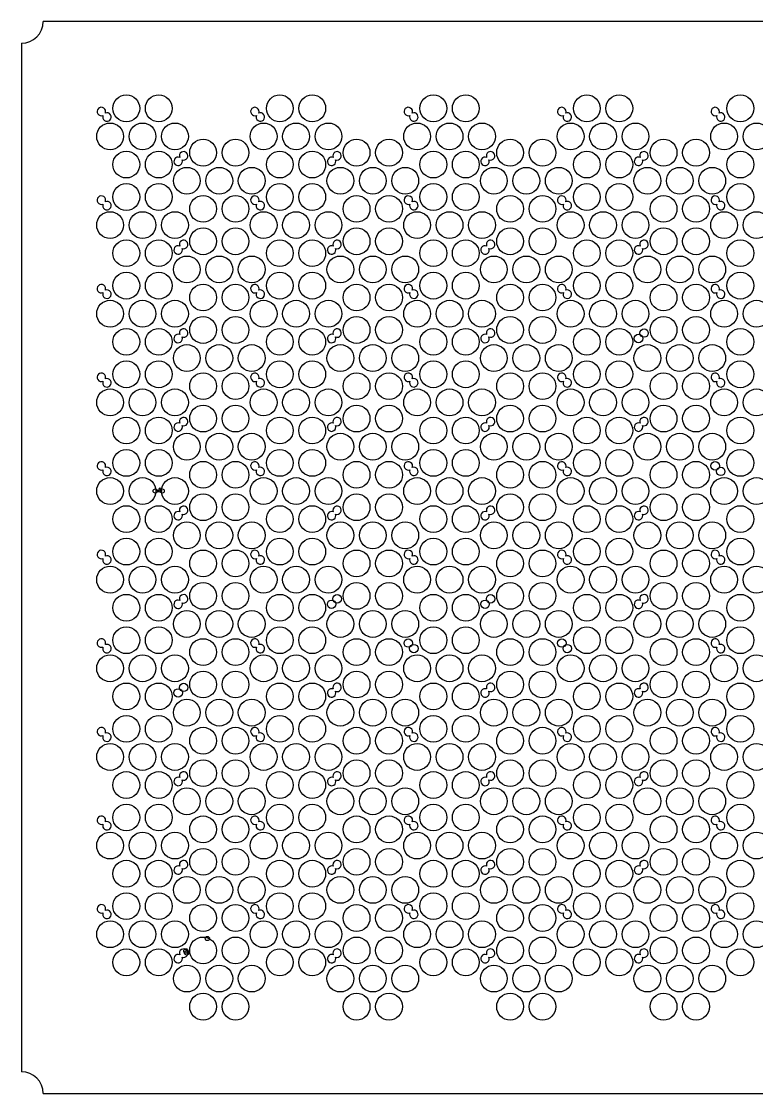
# Model space of a CAD drawing. Header units: millimetres. Extents: x -49 to 54, y -38 to 38.
# Drawn here: x -49.4 to 2.7, y -38 to 38 of the extents above; entities that cross this region are included whole.
import ezdxf

# ---------------------------------------------------------------- set-up
doc = ezdxf.new("R2010")
doc.units = ezdxf.units.MM

msp = doc.modelspace()

# ---------------------------------------------------------------- linework, layer by layer
for p, q in [((-39.4187, 4.7128), (-39.6187, 4.71272)), ((-39.4187, 4.7128), (-39.56042, 4.85392)), ((-37.88032, -28.03057), (-37.73888, -27.88917)), ((-37.88032, -28.03057), (-37.68032, -28.03057)), ((-37.68032, -28.03057), (-37.45589, -28.03057)), ((-37.53032, -28.03057), (-37.45589, -28.03057))]:
    msp.add_line(p, q)
for points in [[(52.85, 38), (-47.85, 38)], [(-49.4, 36.45), (-49.4, -36.45)], [(-47.85, -38), (52.85, -38)]]:
    msp.add_lwpolyline(points)
for centre, radius in [((-41.9639, 31.8395), 0.95), ((-39.6639, 31.8395), 0.95), ((-31.0802, 31.8395), 0.95), ((-28.7802, 31.8395), 0.95), ((-20.1965, 31.8395), 0.95), ((-17.8965, 31.8395), 0.95), ((-9.3128, 31.8395), 0.95), ((-7.0128, 31.8395), 0.95), ((1.5709, 31.8395), 0.95), ((-43.1139, 29.8477), 0.95), ((-40.8139, 29.8477), 0.95), ((-38.5139, 29.8477), 0.95), ((-32.2302, 29.8477), 0.95), ((-29.9302, 29.8477), 0.95), ((-27.6302, 29.8477), 0.95), ((-21.3465, 29.8477), 0.95), ((-19.0465, 29.8477), 0.95), ((-16.7465, 29.8477), 0.95), ((-10.4628, 29.8477), 0.95), ((-8.1628, 29.8477), 0.95), ((-5.8628, 29.8477), 0.95), ((0.4209, 29.8477), 0.95), ((2.7209, 29.8477), 0.95), ((-36.5221, 28.6977), 0.95), ((-34.2221, 28.6977), 0.95), ((-25.6384, 28.6977), 0.95), ((-23.3384, 28.6977), 0.95), ((-14.7546, 28.6977), 0.95), ((-12.4546, 28.6977), 0.95), ((-3.8709, 28.6977), 0.95), ((-1.5709, 28.6977), 0.95), ((-41.9639, 27.8558), 0.95), ((-39.6639, 27.8558), 0.95), ((-31.0802, 27.8558), 0.95), ((-28.7802, 27.8558), 0.95), ((-20.1965, 27.8558), 0.95), ((-17.8965, 27.8558), 0.95), ((-9.3128, 27.8558), 0.95), ((-7.0128, 27.8558), 0.95), ((1.5709, 27.8558), 0.95), ((-37.6721, 26.7058), 0.95), ((-35.3721, 26.7058), 0.95), ((-33.0721, 26.7058), 0.95), ((-26.7884, 26.7058), 0.95), ((-24.4884, 26.7058), 0.95), ((-22.1884, 26.7058), 0.95), ((-15.9046, 26.7058), 0.95), ((-13.6046, 26.7058), 0.95), ((-11.3046, 26.7058), 0.95), ((-5.0209, 26.7058), 0.95), ((-2.7209, 26.7058), 0.95), ((-0.4209, 26.7058), 0.95), ((-41.9639, 25.5558), 0.95), ((-39.6639, 25.5558), 0.95), ((-31.0802, 25.5558), 0.95), ((-28.7802, 25.5558), 0.95), ((-20.1965, 25.5558), 0.95), ((-17.8965, 25.5558), 0.95), ((-9.3128, 25.5558), 0.95), ((-7.0128, 25.5558), 0.95), ((1.5709, 25.5558), 0.95), ((-36.5221, 24.7139), 0.95), ((-34.2221, 24.7139), 0.95), ((-25.6384, 24.7139), 0.95), ((-23.3384, 24.7139), 0.95), ((-14.7546, 24.7139), 0.95), ((-12.4546, 24.7139), 0.95), ((-3.8709, 24.7139), 0.95), ((-1.5709, 24.7139), 0.95), ((-43.1139, 23.5639), 0.95), ((-40.8139, 23.5639), 0.95), ((-38.5139, 23.5639), 0.95), ((-32.2302, 23.5639), 0.95), ((-29.9302, 23.5639), 0.95), ((-27.6302, 23.5639), 0.95), ((-21.3465, 23.5639), 0.95), ((-19.0465, 23.5639), 0.95), ((-16.7465, 23.5639), 0.95), ((-10.4628, 23.5639), 0.95), ((-8.1628, 23.5639), 0.95), ((-5.8628, 23.5639), 0.95), ((0.4209, 23.5639), 0.95), ((2.7209, 23.5639), 0.95), ((-36.5221, 22.4139), 0.95), ((-34.2221, 22.4139), 0.95), ((-25.6384, 22.4139), 0.95), ((-23.3384, 22.4139), 0.95), ((-14.7546, 22.4139), 0.95), ((-12.4546, 22.4139), 0.95), ((-3.8709, 22.4139), 0.95), ((-1.5709, 22.4139), 0.95), ((-41.9639, 21.5721), 0.95), ((-39.6639, 21.5721), 0.95), ((-31.0802, 21.5721), 0.95), ((-28.7802, 21.5721), 0.95), ((-20.1965, 21.5721), 0.95), ((-17.8965, 21.5721), 0.95), ((-9.3128, 21.5721), 0.95), ((-7.0128, 21.5721), 0.95), ((1.5709, 21.5721), 0.95), ((-37.6721, 20.4221), 0.95), ((-35.3721, 20.4221), 0.95), ((-33.0721, 20.4221), 0.95), ((-26.7884, 20.4221), 0.95), ((-24.4884, 20.4221), 0.95), ((-22.1884, 20.4221), 0.95), ((-15.9046, 20.4221), 0.95), ((-13.6046, 20.4221), 0.95), ((-11.3046, 20.4221), 0.95), ((-5.0209, 20.4221), 0.95), ((-2.7209, 20.4221), 0.95), ((-0.4209, 20.4221), 0.95), ((-41.9639, 19.2721), 0.95), ((-39.6639, 19.2721), 0.95), ((-31.0802, 19.2721), 0.95), ((-28.7802, 19.2721), 0.95), ((-20.1965, 19.2721), 0.95), ((-17.8965, 19.2721), 0.95), ((-9.3128, 19.2721), 0.95), ((-7.0128, 19.2721), 0.95), ((1.5709, 19.2721), 0.95), ((-36.5221, 18.4302), 0.95), ((-34.2221, 18.4302), 0.95), ((-25.6384, 18.4302), 0.95), ((-23.3384, 18.4302), 0.95), ((-14.7546, 18.4302), 0.95), ((-12.4546, 18.4302), 0.95), ((-3.8709, 18.4302), 0.95), ((-1.5709, 18.4302), 0.95), ((-43.1139, 17.2802), 0.95), ((-40.8139, 17.2802), 0.95), ((-38.5139, 17.2802), 0.95), ((-32.2302, 17.2802), 0.95), ((-29.9302, 17.2802), 0.95), ((-27.6302, 17.2802), 0.95), ((-21.3465, 17.2802), 0.95), ((-19.0465, 17.2802), 0.95), ((-16.7465, 17.2802), 0.95), ((-10.4628, 17.2802), 0.95), ((-8.1628, 17.2802), 0.95), ((-5.8628, 17.2802), 0.95), ((0.4209, 17.2802), 0.95), ((2.7209, 17.2802), 0.95), ((-36.5221, 16.1302), 0.95), ((-34.2221, 16.1302), 0.95), ((-25.6384, 16.1302), 0.95), ((-23.3384, 16.1302), 0.95), ((-14.7546, 16.1302), 0.95), ((-12.4546, 16.1302), 0.95), ((-3.8709, 16.1302), 0.95), ((-1.5709, 16.1302), 0.95), ((-41.9639, 15.2884), 0.95), ((-39.6639, 15.2884), 0.95), ((-31.0802, 15.2884), 0.95), ((-28.7802, 15.2884), 0.95), ((-20.1965, 15.2884), 0.95), ((-17.8965, 15.2884), 0.95), ((-9.3128, 15.2884), 0.95), ((-7.0128, 15.2884), 0.95), ((-5.258, 15.91175), 0.3), ((1.5709, 15.2884), 0.95), ((-5.648, 15.52175), 0.3), ((-37.6721, 14.1384), 0.95), ((-35.3721, 14.1384), 0.95), ((-33.0721, 14.1384), 0.95), ((-26.7884, 14.1384), 0.95), ((-24.4884, 14.1384), 0.95), ((-22.1884, 14.1384), 0.95), ((-15.9046, 14.1384), 0.95), ((-13.6046, 14.1384), 0.95), ((-11.3046, 14.1384), 0.95), ((-5.0209, 14.1384), 0.95), ((-2.7209, 14.1384), 0.95), ((-0.4209, 14.1384), 0.95), ((-41.9639, 12.9884), 0.95), ((-39.6639, 12.9884), 0.95), ((-31.0802, 12.9884), 0.95), ((-28.7802, 12.9884), 0.95), ((-20.1965, 12.9884), 0.95), ((-17.8965, 12.9884), 0.95), ((-9.3128, 12.9884), 0.95), ((-7.0128, 12.9884), 0.95), ((1.5709, 12.9884), 0.95), ((-36.5221, 12.1465), 0.95), ((-34.2221, 12.1465), 0.95), ((-25.6384, 12.1465), 0.95), ((-23.3384, 12.1465), 0.95), ((-14.7546, 12.1465), 0.95), ((-12.4546, 12.1465), 0.95), ((-3.8709, 12.1465), 0.95), ((-1.5709, 12.1465), 0.95), ((-43.1139, 10.9965), 0.95), ((-40.8139, 10.9965), 0.95), ((-38.5139, 10.9965), 0.95), ((-32.2302, 10.9965), 0.95), ((-29.9302, 10.9965), 0.95), ((-27.6302, 10.9965), 0.95), ((-21.3465, 10.9965), 0.95), ((-19.0465, 10.9965), 0.95), ((-16.7465, 10.9965), 0.95), ((-10.4628, 10.9965), 0.95), ((-8.1628, 10.9965), 0.95), ((-5.8628, 10.9965), 0.95), ((0.4209, 10.9965), 0.95), ((2.7209, 10.9965), 0.95), ((-36.5221, 9.8465), 0.95), ((-34.2221, 9.8465), 0.95), ((-25.6384, 9.8465), 0.95), ((-23.3384, 9.8465), 0.95), ((-14.7546, 9.8465), 0.95), ((-12.4546, 9.8465), 0.95), ((-3.8709, 9.8465), 0.95), ((-1.5709, 9.8465), 0.95), ((-41.9639, 9.0046), 0.95), ((-39.6639, 9.0046), 0.95), ((-31.0802, 9.0046), 0.95), ((-28.7802, 9.0046), 0.95), ((-20.1965, 9.0046), 0.95), ((-17.8965, 9.0046), 0.95), ((-9.3128, 9.0046), 0.95), ((-7.0128, 9.0046), 0.95), ((1.5709, 9.0046), 0.95), ((-37.6721, 7.8546), 0.95), ((-35.3721, 7.8546), 0.95), ((-33.0721, 7.8546), 0.95), ((-26.7884, 7.8546), 0.95), ((-24.4884, 7.8546), 0.95), ((-22.1884, 7.8546), 0.95), ((-15.9046, 7.8546), 0.95), ((-13.6046, 7.8546), 0.95), ((-11.3046, 7.8546), 0.95), ((-5.0209, 7.8546), 0.95), ((-2.7209, 7.8546), 0.95), ((-0.4209, 7.8546), 0.95), ((-41.9639, 6.7046), 0.95), ((-39.6639, 6.7046), 0.95), ((-31.0802, 6.7046), 0.95), ((-28.7802, 6.7046), 0.95), ((-20.1965, 6.7046), 0.95), ((-17.8965, 6.7046), 0.95), ((-9.3128, 6.7046), 0.95), ((-7.0128, 6.7046), 0.95), ((1.5709, 6.7046), 0.95), ((-36.5221, 5.8628), 0.95), ((-34.2221, 5.8628), 0.95), ((-25.6384, 5.8628), 0.95), ((-23.3384, 5.8628), 0.95), ((-14.7546, 5.8628), 0.95), ((-12.4546, 5.8628), 0.95), ((-3.8709, 5.8628), 0.95), ((-1.5709, 5.8628), 0.95), ((-0.2098, 6.49365), 0.3), ((0.1802, 6.10365), 0.3), ((-43.1139, 4.7128), 0.95), ((-40.8139, 4.7128), 0.95), ((-38.5139, 4.7128), 0.95), ((-32.2302, 4.7128), 0.95), ((-29.9302, 4.7128), 0.95), ((-27.6302, 4.7128), 0.95), ((-21.3465, 4.7128), 0.95), ((-19.0465, 4.7128), 0.95), ((-16.7465, 4.7128), 0.95), ((-10.4628, 4.7128), 0.95), ((-8.1628, 4.7128), 0.95), ((-5.8628, 4.7128), 0.95), ((0.4209, 4.7128), 0.95), ((2.7209, 4.7128), 0.95), ((-39.9144, 4.7125), 0.15), ((-39.6187, 4.71272), 0.075), ((-39.56042, 4.85392), 0.075), ((-39.4187, 4.7128), 0.15), ((-36.5221, 3.5628), 0.95), ((-34.2221, 3.5628), 0.95), ((-25.6384, 3.5628), 0.95), ((-23.3384, 3.5628), 0.95), ((-14.7546, 3.5628), 0.95), ((-12.4546, 3.5628), 0.95), ((-3.8709, 3.5628), 0.95), ((-1.5709, 3.5628), 0.95), ((-41.9639, 2.7209), 0.95), ((-39.6639, 2.7209), 0.95), ((-31.0802, 2.7209), 0.95), ((-28.7802, 2.7209), 0.95), ((-20.1965, 2.7209), 0.95), ((-17.8965, 2.7209), 0.95), ((-9.3128, 2.7209), 0.95), ((-7.0128, 2.7209), 0.95), ((1.5709, 2.7209), 0.95), ((-37.6721, 1.5709), 0.95), ((-35.3721, 1.5709), 0.95), ((-33.0721, 1.5709), 0.95), ((-26.7884, 1.5709), 0.95), ((-24.4884, 1.5709), 0.95), ((-22.1884, 1.5709), 0.95), ((-15.9046, 1.5709), 0.95), ((-13.6046, 1.5709), 0.95), ((-11.3046, 1.5709), 0.95), ((-5.0209, 1.5709), 0.95), ((-2.7209, 1.5709), 0.95), ((-0.4209, 1.5709), 0.95), ((-41.9639, 0.4209), 0.95), ((-39.6639, 0.4209), 0.95), ((-31.0802, 0.4209), 0.95), ((-28.7802, 0.4209), 0.95), ((-20.1965, 0.4209), 0.95), ((-17.8965, 0.4209), 0.95), ((-9.3128, 0.4209), 0.95), ((-7.0128, 0.4209), 0.95), ((1.5709, 0.4209), 0.95), ((-36.5221, -0.4209), 0.95), ((-34.2221, -0.4209), 0.95), ((-25.6384, -0.4209), 0.95), ((-23.3384, -0.4209), 0.95), ((-14.7546, -0.4209), 0.95), ((-12.4546, -0.4209), 0.95), ((-3.8709, -0.4209), 0.95), ((-1.5709, -0.4209), 0.95), ((-43.1139, -1.5709), 0.95), ((-40.8139, -1.5709), 0.95), ((-38.5139, -1.5709), 0.95), ((-32.2302, -1.5709), 0.95), ((-29.9302, -1.5709), 0.95), ((-27.6302, -1.5709), 0.95), ((-21.3465, -1.5709), 0.95), ((-19.0465, -1.5709), 0.95), ((-16.7465, -1.5709), 0.95), ((-10.4628, -1.5709), 0.95), ((-8.1628, -1.5709), 0.95), ((-5.8628, -1.5709), 0.95), ((0.4209, -1.5709), 0.95), ((2.7209, -1.5709), 0.95), ((-36.5221, -2.7209), 0.95), ((-34.2221, -2.7209), 0.95), ((-25.6384, -2.7209), 0.95), ((-23.3384, -2.7209), 0.95), ((-14.7546, -2.7209), 0.95), ((-12.4546, -2.7209), 0.95), ((-3.8709, -2.7209), 0.95), ((-1.5709, -2.7209), 0.95), ((-41.9639, -3.5628), 0.95), ((-39.6639, -3.5628), 0.95), ((-31.0802, -3.5628), 0.95), ((-28.7802, -3.5628), 0.95), ((-27.408, -3.31825), 0.3), ((-27.018, -2.92825), 0.3), ((-20.1965, -3.5628), 0.95), ((-17.8965, -3.5628), 0.95), ((-16.528, -3.31825), 0.3), ((-16.138, -2.92825), 0.3), ((-9.3128, -3.5628), 0.95), ((-7.0128, -3.5628), 0.95), ((1.5709, -3.5628), 0.95), ((-37.6721, -4.7128), 0.95), ((-35.3721, -4.7128), 0.95), ((-33.0721, -4.7128), 0.95), ((-26.7884, -4.7128), 0.95), ((-24.4884, -4.7128), 0.95), ((-22.1884, -4.7128), 0.95), ((-15.9046, -4.7128), 0.95), ((-13.6046, -4.7128), 0.95), ((-11.3046, -4.7128), 0.95), ((-5.0209, -4.7128), 0.95), ((-2.7209, -4.7128), 0.95), ((-0.4209, -4.7128), 0.95), ((-41.9639, -5.8628), 0.95), ((-39.6639, -5.8628), 0.95), ((-31.0802, -5.8628), 0.95), ((-28.7802, -5.8628), 0.95), ((-20.1965, -5.8628), 0.95), ((-17.8965, -5.8628), 0.95), ((-9.3128, -5.8628), 0.95), ((-7.0128, -5.8628), 0.95), ((1.5709, -5.8628), 0.95), ((-36.5221, -6.7046), 0.95), ((-34.2221, -6.7046), 0.95), ((-25.6384, -6.7046), 0.95), ((-23.3384, -6.7046), 0.95), ((-21.9698, -6.06635), 0.3), ((-14.7546, -6.7046), 0.95), ((-12.4546, -6.7046), 0.95), ((-11.0898, -6.06635), 0.3), ((-3.8709, -6.7046), 0.95), ((-1.5709, -6.7046), 0.95), ((-21.5798, -6.45635), 0.3), ((-10.6998, -6.45635), 0.3), ((-43.1139, -7.8546), 0.95), ((-40.8139, -7.8546), 0.95), ((-38.5139, -7.8546), 0.95), ((-32.2302, -7.8546), 0.95), ((-29.9302, -7.8546), 0.95), ((-27.6302, -7.8546), 0.95), ((-21.3465, -7.8546), 0.95), ((-19.0465, -7.8546), 0.95), ((-16.7465, -7.8546), 0.95), ((-10.4628, -7.8546), 0.95), ((-8.1628, -7.8546), 0.95), ((-5.8628, -7.8546), 0.95), ((0.4209, -7.8546), 0.95), ((2.7209, -7.8546), 0.95), ((-36.5221, -9.0046), 0.95), ((-34.2221, -9.0046), 0.95), ((-25.6384, -9.0046), 0.95), ((-23.3384, -9.0046), 0.95), ((-14.7546, -9.0046), 0.95), ((-12.4546, -9.0046), 0.95), ((-3.8709, -9.0046), 0.95), ((-1.5709, -9.0046), 0.95), ((-41.9639, -9.8465), 0.95), ((-39.6639, -9.8465), 0.95), ((-37.898, -9.20825), 0.3), ((-31.0802, -9.8465), 0.95), ((-28.7802, -9.8465), 0.95), ((-20.1965, -9.8465), 0.95), ((-17.8965, -9.8465), 0.95), ((-9.3128, -9.8465), 0.95), ((-7.0128, -9.8465), 0.95), ((1.5709, -9.8465), 0.95), ((-38.288, -9.59825), 0.3), ((-37.6721, -10.9965), 0.95), ((-35.3721, -10.9965), 0.95), ((-33.0721, -10.9965), 0.95), ((-26.7884, -10.9965), 0.95), ((-24.4884, -10.9965), 0.95), ((-22.1884, -10.9965), 0.95), ((-15.9046, -10.9965), 0.95), ((-13.6046, -10.9965), 0.95), ((-11.3046, -10.9965), 0.95), ((-5.0209, -10.9965), 0.95), ((-2.7209, -10.9965), 0.95), ((-0.4209, -10.9965), 0.95), ((-41.9639, -12.1465), 0.95), ((-39.6639, -12.1465), 0.95), ((-31.0802, -12.1465), 0.95), ((-28.7802, -12.1465), 0.95), ((-20.1965, -12.1465), 0.95), ((-17.8965, -12.1465), 0.95), ((-9.3128, -12.1465), 0.95), ((-7.0128, -12.1465), 0.95), ((1.5709, -12.1465), 0.95), ((-36.5221, -12.9884), 0.95), ((-34.2221, -12.9884), 0.95), ((-25.6384, -12.9884), 0.95), ((-23.3384, -12.9884), 0.95), ((-14.7546, -12.9884), 0.95), ((-12.4546, -12.9884), 0.95), ((-3.8709, -12.9884), 0.95), ((-1.5709, -12.9884), 0.95), ((-43.1139, -14.1384), 0.95), ((-40.8139, -14.1384), 0.95), ((-38.5139, -14.1384), 0.95), ((-32.2302, -14.1384), 0.95), ((-29.9302, -14.1384), 0.95), ((-27.6302, -14.1384), 0.95), ((-21.3465, -14.1384), 0.95), ((-19.0465, -14.1384), 0.95), ((-16.7465, -14.1384), 0.95), ((-10.4628, -14.1384), 0.95), ((-8.1628, -14.1384), 0.95), ((-5.8628, -14.1384), 0.95), ((0.4209, -14.1384), 0.95), ((2.7209, -14.1384), 0.95), ((-36.5221, -15.2884), 0.95), ((-34.2221, -15.2884), 0.95), ((-25.6384, -15.2884), 0.95), ((-23.3384, -15.2884), 0.95), ((-14.7546, -15.2884), 0.95), ((-12.4546, -15.2884), 0.95), ((-3.8709, -15.2884), 0.95), ((-1.5709, -15.2884), 0.95), ((-41.9639, -16.1302), 0.95), ((-39.6639, -16.1302), 0.95), ((-31.0802, -16.1302), 0.95), ((-28.7802, -16.1302), 0.95), ((-20.1965, -16.1302), 0.95), ((-17.8965, -16.1302), 0.95), ((-9.3128, -16.1302), 0.95), ((-7.0128, -16.1302), 0.95), ((1.5709, -16.1302), 0.95), ((-37.6721, -17.2802), 0.95), ((-35.3721, -17.2802), 0.95), ((-33.0721, -17.2802), 0.95), ((-26.7884, -17.2802), 0.95), ((-24.4884, -17.2802), 0.95), ((-22.1884, -17.2802), 0.95), ((-15.9046, -17.2802), 0.95), ((-13.6046, -17.2802), 0.95), ((-11.3046, -17.2802), 0.95), ((-5.0209, -17.2802), 0.95), ((-2.7209, -17.2802), 0.95), ((-0.4209, -17.2802), 0.95), ((-41.9639, -18.4302), 0.95), ((-39.6639, -18.4302), 0.95), ((-31.0802, -18.4302), 0.95), ((-28.7802, -18.4302), 0.95), ((-20.1965, -18.4302), 0.95), ((-17.8965, -18.4302), 0.95), ((-9.3128, -18.4302), 0.95), ((-7.0128, -18.4302), 0.95), ((1.5709, -18.4302), 0.95), ((-36.5221, -19.2721), 0.95), ((-34.2221, -19.2721), 0.95), ((-25.6384, -19.2721), 0.95), ((-23.3384, -19.2721), 0.95), ((-14.7546, -19.2721), 0.95), ((-12.4546, -19.2721), 0.95), ((-3.8709, -19.2721), 0.95), ((-1.5709, -19.2721), 0.95), ((-43.1139, -20.4221), 0.95), ((-40.8139, -20.4221), 0.95), ((-38.5139, -20.4221), 0.95), ((-32.2302, -20.4221), 0.95), ((-29.9302, -20.4221), 0.95), ((-27.6302, -20.4221), 0.95), ((-21.3465, -20.4221), 0.95), ((-19.0465, -20.4221), 0.95), ((-16.7465, -20.4221), 0.95), ((-10.4628, -20.4221), 0.95), ((-8.1628, -20.4221), 0.95), ((-5.8628, -20.4221), 0.95), ((0.4209, -20.4221), 0.95), ((2.7209, -20.4221), 0.95), ((-36.5221, -21.5721), 0.95), ((-34.2221, -21.5721), 0.95), ((-25.6384, -21.5721), 0.95), ((-23.3384, -21.5721), 0.95), ((-14.7546, -21.5721), 0.95), ((-12.4546, -21.5721), 0.95), ((-3.8709, -21.5721), 0.95), ((-1.5709, -21.5721), 0.95), ((-41.9639, -22.4139), 0.95), ((-39.6639, -22.4139), 0.95), ((-31.0802, -22.4139), 0.95), ((-28.7802, -22.4139), 0.95), ((-20.1965, -22.4139), 0.95), ((-17.8965, -22.4139), 0.95), ((-9.3128, -22.4139), 0.95), ((-7.0128, -22.4139), 0.95), ((1.5709, -22.4139), 0.95), ((-37.6721, -23.5639), 0.95), ((-35.3721, -23.5639), 0.95), ((-33.0721, -23.5639), 0.95), ((-26.7884, -23.5639), 0.95), ((-24.4884, -23.5639), 0.95), ((-22.1884, -23.5639), 0.95), ((-15.9046, -23.5639), 0.95), ((-13.6046, -23.5639), 0.95), ((-11.3046, -23.5639), 0.95), ((-5.0209, -23.5639), 0.95), ((-2.7209, -23.5639), 0.95), ((-0.4209, -23.5639), 0.95), ((-41.9639, -24.7139), 0.95), ((-39.6639, -24.7139), 0.95), ((-31.0802, -24.7139), 0.95), ((-28.7802, -24.7139), 0.95), ((-20.1965, -24.7139), 0.95), ((-17.8965, -24.7139), 0.95), ((-9.3128, -24.7139), 0.95), ((-7.0128, -24.7139), 0.95), ((1.5709, -24.7139), 0.95), ((-36.5221, -25.5558), 0.95), ((-34.2221, -25.5558), 0.95), ((-25.6384, -25.5558), 0.95), ((-23.3384, -25.5558), 0.95), ((-14.7546, -25.5558), 0.95), ((-12.4546, -25.5558), 0.95), ((-3.8709, -25.5558), 0.95), ((-1.5709, -25.5558), 0.95), ((-43.1139, -26.7058), 0.95), ((-40.8139, -26.7058), 0.95), ((-38.5139, -26.7058), 0.95), ((-32.2302, -26.7058), 0.95), ((-29.9302, -26.7058), 0.95), ((-27.6302, -26.7058), 0.95), ((-21.3465, -26.7058), 0.95), ((-19.0465, -26.7058), 0.95), ((-16.7465, -26.7058), 0.95), ((-10.4628, -26.7058), 0.95), ((-8.1628, -26.7058), 0.95), ((-5.8628, -26.7058), 0.95), ((0.4209, -26.7058), 0.95), ((2.7209, -26.7058), 0.95), ((-36.5221, -27.8558), 0.95), ((-36.2146, -27.0107), 0.15), ((-34.2221, -27.8558), 0.95), ((-25.6384, -27.8558), 0.95), ((-23.3384, -27.8558), 0.95), ((-14.7546, -27.8558), 0.95), ((-12.4546, -27.8558), 0.95), ((-3.8709, -27.8558), 0.95), ((-1.5709, -27.8558), 0.95), ((-41.9639, -28.6977), 0.95), ((-39.6639, -28.6977), 0.95), ((-37.73888, -27.88917), 0.15), ((-37.68032, -28.03057), 0.15), ((-31.0802, -28.6977), 0.95), ((-28.7802, -28.6977), 0.95), ((-20.1965, -28.6977), 0.95), ((-17.8965, -28.6977), 0.95), ((-9.3128, -28.6977), 0.95), ((-7.0128, -28.6977), 0.95), ((1.5709, -28.6977), 0.95), ((-37.6721, -29.8477), 0.95), ((-35.3721, -29.8477), 0.95), ((-33.0721, -29.8477), 0.95), ((-26.7884, -29.8477), 0.95), ((-24.4884, -29.8477), 0.95), ((-22.1884, -29.8477), 0.95), ((-15.9046, -29.8477), 0.95), ((-13.6046, -29.8477), 0.95), ((-11.3046, -29.8477), 0.95), ((-5.0209, -29.8477), 0.95), ((-2.7209, -29.8477), 0.95), ((-0.4209, -29.8477), 0.95), ((-36.5221, -31.8395), 0.95), ((-34.2221, -31.8395), 0.95), ((-25.6384, -31.8395), 0.95), ((-23.3384, -31.8395), 0.95), ((-14.7546, -31.8395), 0.95), ((-12.4546, -31.8395), 0.95), ((-3.8709, -31.8395), 0.95), ((-1.5709, -31.8395), 0.95)]:
    msp.add_circle(centre, radius)
for centre, radius, start, end in [((-49.4, 38), 1.55, 270, 0), ((-43.7298, 31.61365), 0.3, 338.1849456, 291.8150544), ((-43.3398, 31.22365), 0.3, 158.1849456, 111.8150544), ((-32.8498, 31.61365), 0.3, 338.1849456, 291.8150544), ((-32.4598, 31.22365), 0.3, 158.1849456, 111.8150544), ((-21.9698, 31.61365), 0.3, 338.1849456, 291.8150544), ((-21.5798, 31.22365), 0.3, 158.1849456, 111.8150544), ((-11.0898, 31.61365), 0.3, 338.1849456, 291.8150544), ((-10.6998, 31.22365), 0.3, 158.1849456, 111.8150544), ((-0.2098, 31.61365), 0.3, 338.1849456, 291.8150544), ((0.1802, 31.22365), 0.3, 158.1849456, 111.8150544), ((-38.288, 28.08175), 0.3, 68.1849456, 21.8150544), ((-37.898, 28.47175), 0.3, 248.1849456, 201.8150544), ((-27.408, 28.08175), 0.3, 68.1849456, 21.8150544), ((-27.018, 28.47175), 0.3, 248.1849456, 201.8150544), ((-16.528, 28.08175), 0.3, 68.1849456, 21.8150544), ((-16.138, 28.47175), 0.3, 248.1849456, 201.8150544), ((-5.648, 28.08175), 0.3, 68.1849456, 21.8150544), ((-5.258, 28.47175), 0.3, 248.1849456, 201.8150544), ((-43.7298, 25.33365), 0.3, 338.1849456, 291.8150544), ((-43.3398, 24.94365), 0.3, 158.1849456, 111.8150544), ((-32.8498, 25.33365), 0.3, 338.1849456, 291.8150544), ((-32.4598, 24.94365), 0.3, 158.1849456, 111.8150544), ((-21.9698, 25.33365), 0.3, 338.1849456, 291.8150544), ((-21.5798, 24.94365), 0.3, 158.1849456, 111.8150544), ((-11.0898, 25.33365), 0.3, 338.1849456, 291.8150544), ((-10.6998, 24.94365), 0.3, 158.1849456, 111.8150544), ((-0.2098, 25.33365), 0.3, 338.1849456, 291.8150544), ((0.1802, 24.94365), 0.3, 158.1849456, 111.8150544), ((-38.288, 21.80175), 0.3, 68.1849456, 21.8150544), ((-37.898, 22.19175), 0.3, 248.1849456, 201.8150544), ((-27.408, 21.80175), 0.3, 68.1849456, 21.8150544), ((-27.018, 22.19175), 0.3, 248.1849456, 201.8150544), ((-16.528, 21.80175), 0.3, 68.1849456, 21.8150544), ((-16.138, 22.19175), 0.3, 248.1849456, 201.8150544), ((-5.648, 21.80175), 0.3, 68.1849456, 21.8150544), ((-5.258, 22.19175), 0.3, 248.1849456, 201.8150544), ((-43.7298, 19.05365), 0.3, 338.1849456, 291.8150544), ((-32.8498, 19.05365), 0.3, 338.1849456, 291.8150544), ((-21.9698, 19.05365), 0.3, 338.1849456, 291.8150544), ((-11.0898, 19.05365), 0.3, 338.1849456, 291.8150544), ((-0.2098, 19.05365), 0.3, 338.1849456, 291.8150544), ((-43.3398, 18.66365), 0.3, 158.1849456, 111.8150544), ((-32.4598, 18.66365), 0.3, 158.1849456, 111.8150544), ((-21.5798, 18.66365), 0.3, 158.1849456, 111.8150544), ((-10.6998, 18.66365), 0.3, 158.1849456, 111.8150544), ((0.1802, 18.66365), 0.3, 158.1849456, 111.8150544), ((-37.898, 15.91175), 0.3, 248.1849456, 201.8150544), ((-27.018, 15.91175), 0.3, 248.1849456, 201.8150544), ((-16.138, 15.91175), 0.3, 248.1849456, 201.8150544), ((-38.288, 15.52175), 0.3, 68.1849456, 21.8150544), ((-27.408, 15.52175), 0.3, 68.1849456, 21.8150544), ((-16.528, 15.52175), 0.3, 68.1849456, 21.8150544), ((-43.7298, 12.77365), 0.3, 338.1849456, 291.8150544), ((-32.8498, 12.77365), 0.3, 338.1849456, 291.8150544), ((-21.9698, 12.77365), 0.3, 338.1849456, 291.8150544), ((-11.0898, 12.77365), 0.3, 338.1849456, 291.8150544), ((-0.2098, 12.77365), 0.3, 338.1849456, 291.8150544), ((-43.3398, 12.38365), 0.3, 158.1849456, 111.8150544), ((-32.4598, 12.38365), 0.3, 158.1849456, 111.8150544), ((-21.5798, 12.38365), 0.3, 158.1849456, 111.8150544), ((-10.6998, 12.38365), 0.3, 158.1849456, 111.8150544), ((0.1802, 12.38365), 0.3, 158.1849456, 111.8150544), ((-37.898, 9.63175), 0.3, 248.1849456, 201.8150544), ((-27.018, 9.63175), 0.3, 248.1849456, 201.8150544), ((-16.138, 9.63175), 0.3, 248.1849456, 201.8150544), ((-5.258, 9.63175), 0.3, 248.1849456, 201.8150544), ((-38.288, 9.24175), 0.3, 68.1849456, 21.8150544), ((-27.408, 9.24175), 0.3, 68.1849456, 21.8150544), ((-16.528, 9.24175), 0.3, 68.1849456, 21.8150544), ((-5.648, 9.24175), 0.3, 68.1849456, 21.8150544), ((-43.7298, 6.49365), 0.3, 338.1849456, 291.8150544), ((-43.3398, 6.10365), 0.3, 158.1849456, 111.8150544), ((-32.8498, 6.49365), 0.3, 338.1849456, 291.8150544), ((-32.4598, 6.10365), 0.3, 158.1849456, 111.8150544), ((-21.9698, 6.49365), 0.3, 338.1849456, 291.8150544), ((-21.5798, 6.10365), 0.3, 158.1849456, 111.8150544), ((-11.0898, 6.49365), 0.3, 338.1849456, 291.8150544), ((-10.6998, 6.10365), 0.3, 158.1849456, 111.8150544), ((-38.288, 2.96175), 0.3, 68.1849456, 21.8150544), ((-37.898, 3.35175), 0.3, 248.1849456, 201.8150544), ((-27.408, 2.96175), 0.3, 68.1849456, 21.8150544), ((-27.018, 3.35175), 0.3, 248.1849456, 201.8150544), ((-16.528, 2.96175), 0.3, 68.1849456, 21.8150544), ((-16.138, 3.35175), 0.3, 248.1849456, 201.8150544), ((-5.648, 2.96175), 0.3, 68.1849456, 21.8150544), ((-5.258, 3.35175), 0.3, 248.1849456, 201.8150544), ((-43.7298, 0.21365), 0.3, 338.1849456, 291.8150544), ((-43.3398, -0.17635), 0.3, 158.1849456, 111.8150544), ((-32.8498, 0.21365), 0.3, 338.1849456, 291.8150544), ((-32.4598, -0.17635), 0.3, 158.1849456, 111.8150544), ((-21.9698, 0.21365), 0.3, 338.1849456, 291.8150544), ((-21.5798, -0.17635), 0.3, 158.1849456, 111.8150544), ((-11.0898, 0.21365), 0.3, 338.1849456, 291.8150544), ((-10.6998, -0.17635), 0.3, 158.1849456, 111.8150544), ((-0.2098, 0.21365), 0.3, 338.1849456, 291.8150544), ((0.1802, -0.17635), 0.3, 158.1849456, 111.8150544), ((-38.288, -3.31825), 0.3, 68.1849456, 21.8150544), ((-37.898, -2.92825), 0.3, 248.1849456, 201.8150544), ((-5.648, -3.31825), 0.3, 68.1849456, 21.8150544), ((-5.258, -2.92825), 0.3, 248.1849456, 201.8150544), ((-43.7298, -6.06635), 0.3, 338.1849456, 291.8150544), ((-32.8498, -6.06635), 0.3, 338.1849456, 291.8150544), ((-0.2098, -6.06635), 0.3, 338.1849456, 291.8150544), ((-43.3398, -6.45635), 0.3, 158.1849456, 111.8150544), ((-32.4598, -6.45635), 0.3, 158.1849456, 111.8150544), ((0.1802, -6.45635), 0.3, 158.1849456, 111.8150544), ((-27.018, -9.20825), 0.3, 248.1849456, 201.8150544), ((-16.138, -9.20825), 0.3, 248.1849456, 201.8150544), ((-5.258, -9.20825), 0.3, 248.1849456, 201.8150544), ((-27.408, -9.59825), 0.3, 68.1849456, 21.8150544), ((-16.528, -9.59825), 0.3, 68.1849456, 21.8150544), ((-5.648, -9.59825), 0.3, 68.1849456, 21.8150544), ((-43.7298, -12.34635), 0.3, 338.1849456, 291.8150544), ((-32.8498, -12.34635), 0.3, 338.1849456, 291.8150544), ((-21.9698, -12.34635), 0.3, 338.1849456, 291.8150544), ((-11.0898, -12.34635), 0.3, 338.1849456, 291.8150544), ((-0.2098, -12.34635), 0.3, 338.1849456, 291.8150544), ((-43.3398, -12.73635), 0.3, 158.1849456, 111.8150544), ((-32.4598, -12.73635), 0.3, 158.1849456, 111.8150544), ((-21.5798, -12.73635), 0.3, 158.1849456, 111.8150544), ((-10.6998, -12.73635), 0.3, 158.1849456, 111.8150544), ((0.1802, -12.73635), 0.3, 158.1849456, 111.8150544), ((-37.898, -15.48825), 0.3, 248.1849456, 201.8150544), ((-27.018, -15.48825), 0.3, 248.1849456, 201.8150544), ((-16.138, -15.48825), 0.3, 248.1849456, 201.8150544), ((-5.258, -15.48825), 0.3, 248.1849456, 201.8150544), ((-38.288, -15.87825), 0.3, 68.1849456, 21.8150544), ((-27.408, -15.87825), 0.3, 68.1849456, 21.8150544), ((-16.528, -15.87825), 0.3, 68.1849456, 21.8150544), ((-5.648, -15.87825), 0.3, 68.1849456, 21.8150544), ((-43.7298, -18.62635), 0.3, 338.1849456, 291.8150544), ((-43.3398, -19.01635), 0.3, 158.1849456, 111.8150544), ((-32.8498, -18.62635), 0.3, 338.1849456, 291.8150544), ((-32.4598, -19.01635), 0.3, 158.1849456, 111.8150544), ((-21.9698, -18.62635), 0.3, 338.1849456, 291.8150544), ((-21.5798, -19.01635), 0.3, 158.1849456, 111.8150544), ((-11.0898, -18.62635), 0.3, 338.1849456, 291.8150544), ((-10.6998, -19.01635), 0.3, 158.1849456, 111.8150544), ((-0.2098, -18.62635), 0.3, 338.1849456, 291.8150544), ((0.1802, -19.01635), 0.3, 158.1849456, 111.8150544), ((-38.288, -22.15825), 0.3, 68.1849456, 21.8150544), ((-37.898, -21.76825), 0.3, 248.1849456, 201.8150544), ((-27.408, -22.15825), 0.3, 68.1849456, 21.8150544), ((-27.018, -21.76825), 0.3, 248.1849456, 201.8150544), ((-16.528, -22.15825), 0.3, 68.1849456, 21.8150544), ((-16.138, -21.76825), 0.3, 248.1849456, 201.8150544), ((-5.648, -22.15825), 0.3, 68.1849456, 21.8150544), ((-5.258, -21.76825), 0.3, 248.1849456, 201.8150544), ((-43.7298, -24.90635), 0.3, 338.1849456, 291.8150544), ((-43.3398, -25.29635), 0.3, 158.1849456, 111.8150544), ((-32.8498, -24.90635), 0.3, 338.1849456, 291.8150544), ((-32.4598, -25.29635), 0.3, 158.1849456, 111.8150544), ((-21.9698, -24.90635), 0.3, 338.1849456, 291.8150544), ((-21.5798, -25.29635), 0.3, 158.1849456, 111.8150544), ((-11.0898, -24.90635), 0.3, 338.1849456, 291.8150544), ((-10.6998, -25.29635), 0.3, 158.1849456, 111.8150544), ((-0.2098, -24.90635), 0.3, 338.1849456, 291.8150544), ((0.1802, -25.29635), 0.3, 158.1849456, 111.8150544), ((-37.898, -28.04825), 0.3, 248.1849456, 201.8150544), ((-27.018, -28.04825), 0.3, 248.1849456, 201.8150544), ((-16.138, -28.04825), 0.3, 248.1849456, 201.8150544), ((-5.258, -28.04825), 0.3, 248.1849456, 201.8150544), ((-38.288, -28.43825), 0.3, 68.1849456, 21.8150544), ((-27.408, -28.43825), 0.3, 68.1849456, 21.8150544), ((-16.528, -28.43825), 0.3, 68.1849456, 21.8150544), ((-5.648, -28.43825), 0.3, 68.1849456, 21.8150544), ((-49.4, -38), 1.55, 0, 90)]:
    msp.add_arc(centre, radius, start, end)

doc.saveas('drawing.dxf')
